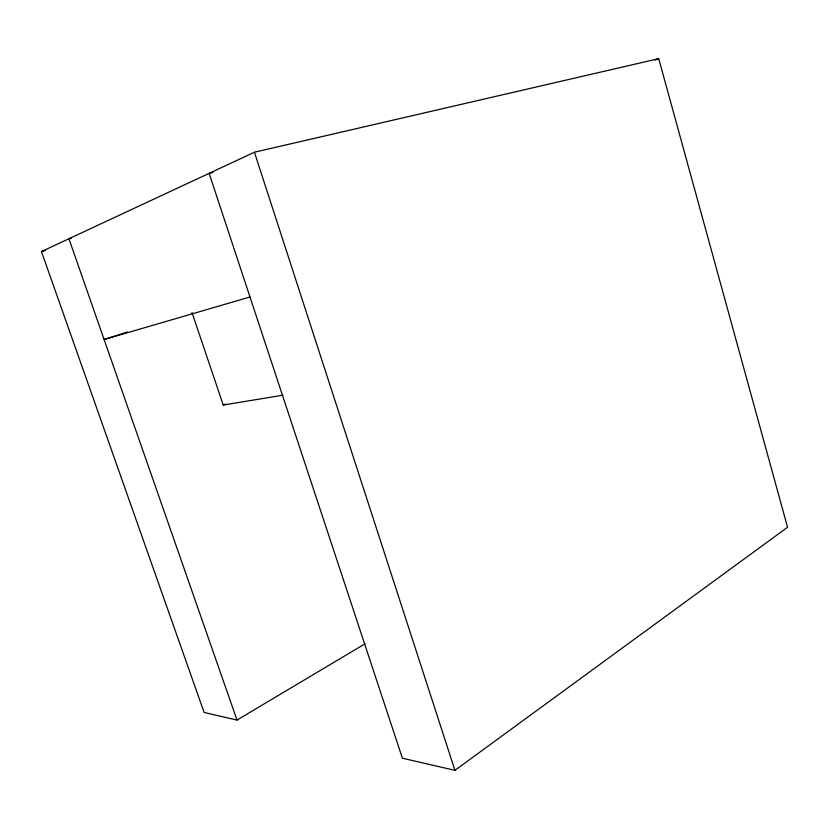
<?xml version="1.0" encoding="UTF-8"?>
<svg xmlns="http://www.w3.org/2000/svg" width="829" height="829" viewBox="0 0 829 829"><rect width="100%" height="100%" fill="white"/><g stroke="black" fill="none" stroke-linecap="round" stroke-linejoin="round"><path stroke-width="1.24" d="M212.918 172.453L209.136 173.354L402.386 758.203L454.945 770.338L787.55 527.275L658.723 58.662L254.43 152.225L41.45 251.55L204.131 712.474L237.011 720.059L364.978 643.853M655.117 60.071L658.723 58.662M191.996 312.554L223.239 405.029L225.623 404.096M127.521 331.973L104.112 339.517L249.995 297M41.45 251.55L45.201 250.576M71.429 238.099L68.921 238.742L237.011 720.059M223.239 405.029L282.99 395.195M254.43 152.225L454.945 770.338"/></g></svg>
